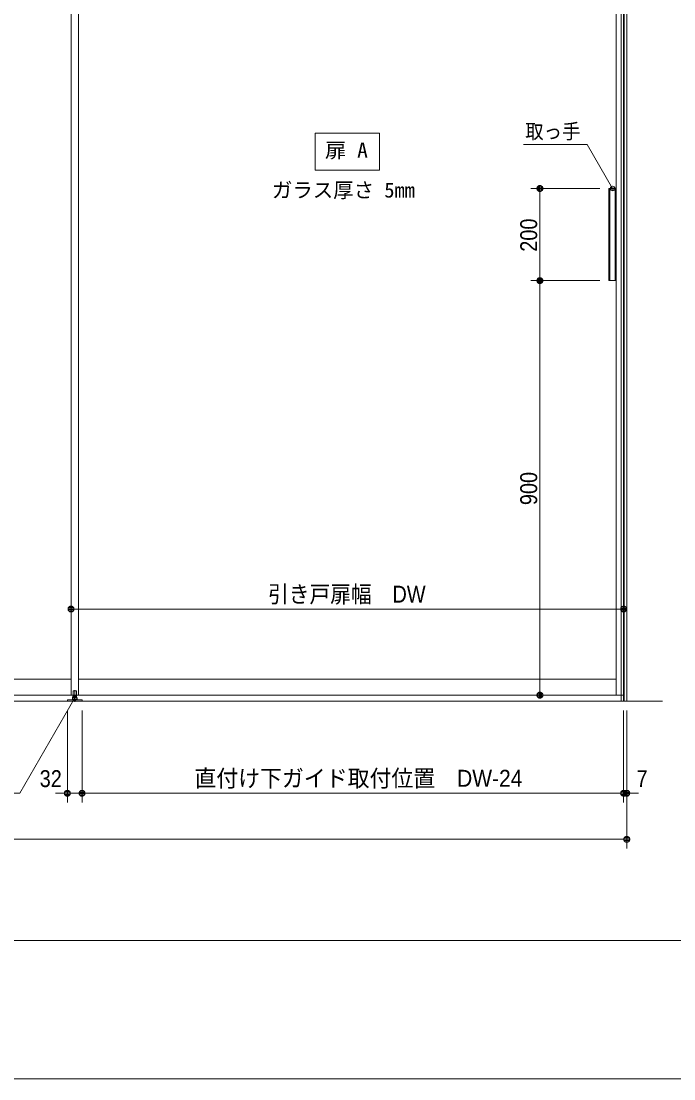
# Model space of a CAD drawing. Units: millimetres, scale not verified. Extents: x -6062 to 6062, y -3045 to 3045.
# Drawn here: x -2528 to -1110, y -2770 to -474 of the extents above; entities that cross this region are included whole.
import ezdxf
from ezdxf.enums import TextEntityAlignment as Align

# ---------------------------------------------------------------- set-up
doc = ezdxf.new("R2010")
doc.units = ezdxf.units.MM
doc.header["$LTSCALE"] = 20
for name, color, linetype, lineweight in [('0-0_2寸法-1', 7, 'Continuous', 9), ('0-1_0', 7, 'Continuous', 9), ('0-2_2寸法-2', 7, 'Continuous', 9), ('0-3_2寸法-3', 7, 'Continuous', 9), ('0-4_3一般', 7, 'Continuous', 9), ('0-5_1図面枠', 7, 'Continuous', 9)]:
    doc.layers.add(name, color=color, linetype=linetype, lineweight=lineweight)
doc.styles.add('ＭＳ ゴシック', font='')
doc.styles.add('ＭＳ Ｐゴシック', font='')
doc.styles.get('ＭＳ ゴシック').set_extended_font_data('MS Gothic')
doc.styles.get('ＭＳ Ｐゴシック').set_extended_font_data('MS PGothic')

# ---------------------------------------------------------------- blocks, each defined once
blk = doc.blocks.new('_Dot')
at = {"layer": '0-1_0'}
for p, q in [((-10, 0), (-20, 0)), ((9.78, 2), (-9.78, 2)), ((7.99, 6), (-7.99, 6)), ((9.16, -3.98), (-9.16, -3.98)), ((6, -7.98), (-6, -7.98))]:
    blk.add_line(p, q, dxfattribs=at)
for points in [[(10, 0), (9.92, 1.25), (9.69, 2.49), (9.3, 3.68), (8.76, 4.82), (8.09, 5.88), (7.29, 6.85), (6.37, 7.71), (5.36, 8.44), (4.26, 9.05), (3.09, 9.51), (1.87, 9.82), (0.63, 9.98), (-0.63, 9.98), (-1.87, 9.82), (-3.09, 9.51), (-4.26, 9.05), (-5.36, 8.44), (-6.37, 7.71), (-7.29, 6.85), (-8.09, 5.88), (-8.76, 4.82), (-9.3, 3.68), (-9.69, 2.49), (-9.92, 1.25), (-10, 0), (0, 0)], [(-10, 0), (-9.92, -1.25), (-9.69, -2.49), (-9.3, -3.68), (-8.76, -4.82), (-8.09, -5.88), (-7.29, -6.85), (-6.37, -7.71), (-5.36, -8.44), (-4.26, -9.05), (-3.09, -9.51), (-1.87, -9.82), (-0.63, -9.98), (0.63, -9.98), (1.87, -9.82), (3.09, -9.51), (4.26, -9.05), (5.36, -8.44), (6.37, -7.71), (7.29, -6.85), (8.09, -5.88), (8.76, -4.82), (9.3, -3.68), (9.69, -2.49), (9.92, -1.25), (10, 0), (0, 0)]]:
    blk.add_lwpolyline(points, close=True, dxfattribs=at)
blk = doc.blocks.new('グループ-6')
at = {"layer": '0-4_3一般'}
for p, q in [((11360, 8000), (11360, -39000)), ((13056.5, -39000), (-61863.5, -39000))]:
    blk.add_line(p, q, dxfattribs=at)
blk = doc.blocks.new('グループ-7')
at = {"layer": '0-4_3一般'}
for p, q in [((-12640, -38740), (-12640, 7100)), ((-12640, 7100), (-12640, -38740)), ((-12320, -38740), (-12320, 7100)), ((-12320, 7100), (-12320, -38740)), ((11040, -38740), (11040, 7100)), ((11042, -16740), (10722, -16740)), ((10722, -20740), (10722, -16740)), ((10762, -16740), (10762, -20740)), ((11002, -16740), (11002, -20740)), ((-12640, -38040), (-36000, -38040)), ((11040, -38040), (-12320, -38040)), ((-12555, -38800), (-12555, -38560)), ((-12545, -38550), (-12415, -38550)), ((-12480, -39027.8), (-12480, -38520)), ((-12405, -38560), (-12405, -38800)), ((-36320, -38740), (-12320, -38740)), ((-12640, -38740), (11360, -38740)), ((-12580, -38922), (-12580, -38862)), ((-12520, -38862), (-12580, -38862)), ((-12580, -38922), (-12380, -38922)), ((-12580, -38942), (-12580, -38922)), ((-12160, -38942), (-12580, -38942)), ((-12405, -38800), (-12555, -38800)), ((-12554, -38800), (-12554, -38862)), ((-12554, -38800), (-12406, -38800)), ((-12440, -38862), (-12520, -38862)), ((-12380, -38862), (-12440, -38862)), ((-12406, -38800), (-12406, -38862)), ((-12380, -38922), (-12380, -38862))]:
    blk.add_line(p, q, dxfattribs=at)
for points in [[(11360, -38740), (11360, 7100), (-12640, 7100)], [(11042, -16740), (11042, -20740), (10722, -20740)], [(-12800, -39000), (-12160, -39000), (-12160, -38942)], [(-12580, -38942), (-12800, -38942), (-12800, -39000)], [(-12580, -38922), (-12380, -38922), (-12380, -38942)]]:
    blk.add_lwpolyline(points, dxfattribs=at)
for centre, start, end in [((-12545, -38560), 90, 180), ((-12415, -38560), 0, 90)]:
    blk.add_arc(centre, 10, start, end, dxfattribs=at)
blk = doc.blocks.new('グループ-8')
at = {"layer": '0-4_3一般'}
for name in ['グループ-6', 'グループ-7']:
    blk.add_blockref(name, (0, 0), dxfattribs=at)
blk = doc.blocks.new('グループ-28')
at = {"layer": '0-4_3一般'}
blk.add_line((11380, -39000), (11380, 8000), dxfattribs=at)
blk.add_lwpolyline([(11500, 8000), (11260, 8000), (11260, -39000), (11500, -39000)], close=True, dxfattribs=at)
blk = doc.blocks.new('グループ-139')
at = {"layer": '0-5_1図面枠'}
blk.add_line((-80000, -49400), (80000, -49400), dxfattribs=at)
blk.add_lwpolyline([(-80000, 55400), (80000, 55400), (80000, -55400), (-80000, -55400)], close=True, dxfattribs=at)
blk = doc.blocks.new('図面枠')
at = {"layer": '0-5_1図面枠'}
blk.add_blockref('グループ-139', (0, 0), dxfattribs=at)

msp = doc.modelspace()

# ---------------------------------------------------------------- linework, layer by layer
at = {"layer": '0-0_2寸法-1'}
for p, q in [((-1271.2, -837), (-1421.2, -837)), ((-1401.2, -1024.29), (-1401.2, -849.71)), ((-1271.4, -1037), (-1421.2, -1037)), ((-1271.4, -1037), (-1421.2, -1037)), ((-1401.2, -1049.71), (-1401.2, -1924.29)), ((-2419.5, -1730), (-2419.3, -1730)), ((-1219.5, -1730), (-1219.3, -1730)), ((-1232.21, -1750), (-2406.79, -1750)), ((-1271.2, -1937), (-1421.2, -1937)), ((-2395.5, -1970), (-2395.5, -2170)), ((-1219.5, -1970), (-1219.5, -2170)), ((-1232.21, -2150), (-2382.79, -2150)), ((-1212.5, -2170), (-1212.5, -2270)), ((-4781.79, -2250), (-1225.21, -2250))]:
    msp.add_line(p, q, dxfattribs=at)
at = {"layer": '0-2_2寸法-2'}
for p, q in [((-2427.5, -1970), (-2427.5, -2170)), ((-2395.5, -1970), (-2395.5, -2170)), ((-1219.5, -1970), (-1219.5, -2170)), ((-1212.5, -1970), (-1212.5, -2170)), ((-2440.21, -2150), (-2452.92, -2150)), ((-2427.5, -2150), (-2395.5, -2150)), ((-2382.79, -2150), (-2370.08, -2150)), ((-1232.21, -2150), (-1244.92, -2150)), ((-1219.5, -2150), (-1212.5, -2150)), ((-1199.79, -2150), (-1187.08, -2150))]:
    msp.add_line(p, q, dxfattribs=at)
at = {"layer": '0-3_2寸法-3'}
for p, q in [((-1238.31, -836.01), (-1248.09, -836.01)), ((-1239.2, -840.01), (-1247.2, -840.01)), ((-1243.03, -832.01), (-1243.37, -832.01)), ((-1243.03, -832.01), (-1243.37, -832.01)), ((-2406.61, -1942.11), (-2416.39, -1942.11)), ((-2407.5, -1946.11), (-2415.5, -1946.11)), ((-2411.33, -1938.11), (-2411.67, -1938.11)), ((-2411.33, -1938.11), (-2411.67, -1938.11))]:
    msp.add_line(p, q, dxfattribs=at)
msp.add_lwpolyline([(-1889.5, -717), (-1749.5, -717), (-1749.5, -797), (-1889.5, -797)], close=True, dxfattribs=at)
for points in [[(-1243.2, -837), (-1298.44, -741.33), (-1436.96, -741.33)], [(-2411.5, -1943.1), (-2530.95, -2150), (-2846.97, -2150)]]:
    msp.add_lwpolyline(points, dxfattribs=at)
for centre in [(-1243.2, -837), (-1243.2, -837), (-2411.5, -1943.1), (-2411.5, -1943.1)]:
    msp.add_circle(centre, 5.01, dxfattribs=at)

# ---------------------------------------------------------------- block references
at = {"layer": '0-0_2寸法-1', "xscale": 0.6356201, "yscale": 0.6356201}
for p, rotation in [((-1401.2, -837), 90), ((-1401.2, -1037), 270), ((-1401.2, -1037), 90), ((-2419.5, -1750), 180), ((-1401.2, -1937), 270), ((-2395.5, -2150), 180)]:
    msp.add_blockref('_Dot', p, dxfattribs=dict(at, rotation=rotation))
for p in [(-1219.5, -1750), (-1219.5, -2150), (-1212.5, -2250)]:
    msp.add_blockref('_Dot', p, dxfattribs=at)
at = {"layer": '0-2_2寸法-2', "xscale": 0.6356201, "yscale": 0.6356201}
for p in [(-2427.5, -2150), (-1219.5, -2150)]:
    msp.add_blockref('_Dot', p, dxfattribs=at)
at = {"layer": '0-2_2寸法-2', "xscale": 0.6356201, "yscale": 0.6356201, "rotation": 180}
for p in [(-2395.5, -2150), (-1212.5, -2150)]:
    msp.add_blockref('_Dot', p, dxfattribs=at)
at = {"layer": '0-4_3一般', "xscale": 0.05, "yscale": 0.05}
for name in ['グループ-8', 'グループ-28']:
    msp.add_blockref(name, (-1787.5, 0), dxfattribs=at)
at = {"layer": '0-5_1図面枠', "xscale": 0.05, "yscale": 0.05}
msp.add_blockref('図面枠', (-1787.5, 0), dxfattribs=at)

# ---------------------------------------------------------------- texts
at = {"layer": '0-0_2寸法-1', "style": 'ＭＳ Ｐゴシック', "width": 0.9}
for s, p in [('200', (-1396.24, -974.28)), ('900', (-1396.24, -1524.38))]:
    msp.add_text(s, height=36.66, rotation=90, dxfattribs=at).set_placement(p, align=Align.BOTTOM_LEFT)
at = {"layer": '0-0_2寸法-1', "style": 'ＭＳ Ｐゴシック'}
for s, width, p in [('引き戸扉幅\u3000DW', 0.9, (-1991.66, -1747.07)), ('直付け下ガイド取付位置\u3000DW-24', 0.95, (-2151.58, -2146.79))]:
    msp.add_text(s, height=36.69, dxfattribs=dict(at, width=width)).set_placement(p, align=Align.BOTTOM_LEFT)
at = {"layer": '0-2_2寸法-2', "style": 'ＭＳ Ｐゴシック', "width": 0.9}
for s, p in [('32', (-2487.59, -2147.52)), ('7', (-1191.4, -2147.52))]:
    msp.add_text(s, height=36.66, dxfattribs=at).set_placement(p, align=Align.BOTTOM_LEFT)
at = {"layer": '0-3_2寸法-3', "style": 'ＭＳ ゴシック'}
for s, width, p in [('取っ手', 0.9, (-1433.1, -738.94)), ('扉 A', 1.05, (-1868.01, -779.87))]:
    msp.add_text(s, height=32.55, dxfattribs=dict(at, width=width)).set_placement(p, align=Align.BOTTOM_LEFT)
msp.add_text('ガラス厚さ 5mm', height=32.55, dxfattribs=at).set_placement((-1983.29, -866.45), align=Align.BOTTOM_LEFT)

doc.saveas('drawing.dxf')
